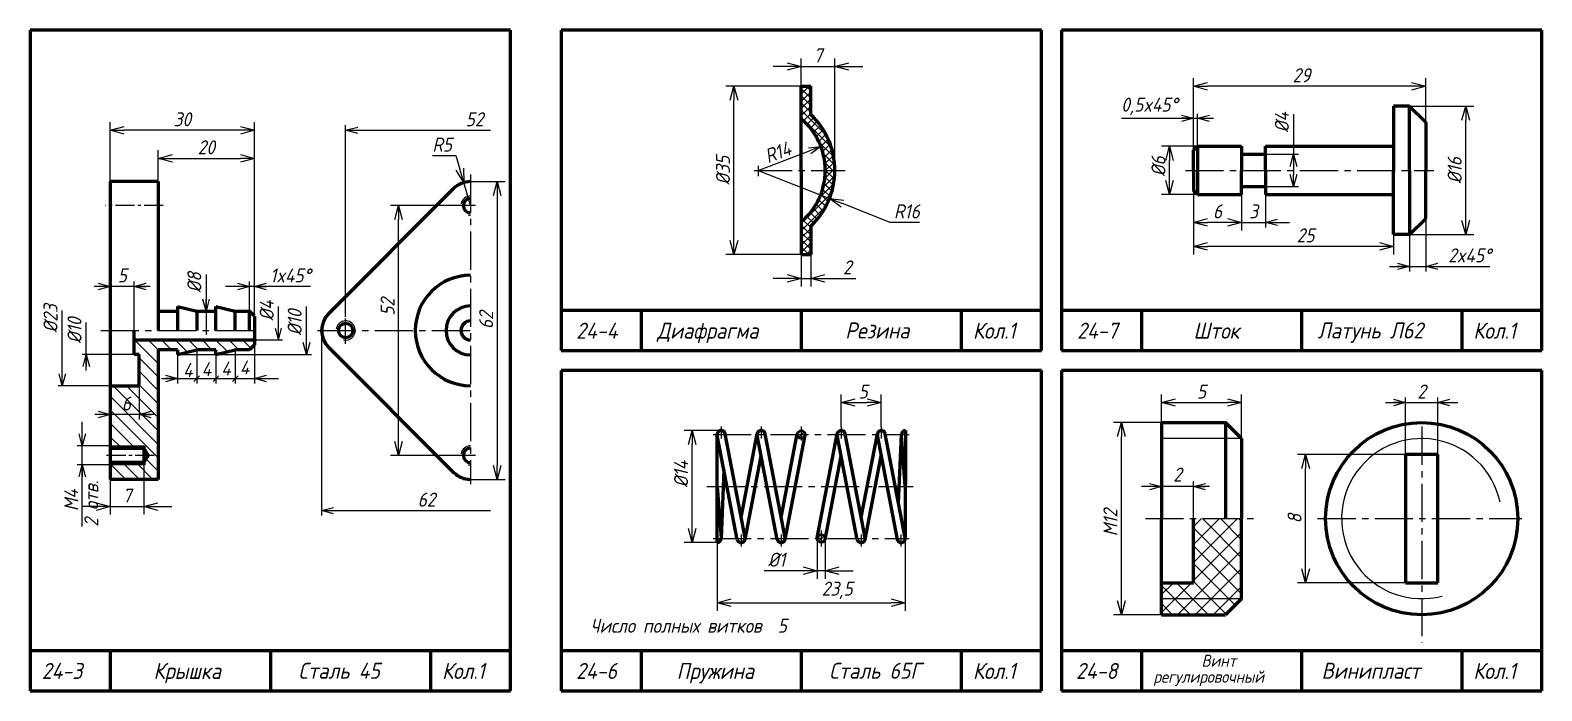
# Model space of a CAD drawing. Header units: millimetres. Extents: x -255 to 513, y 132 to 472.
# Drawn here: x 135 to 512.6, y 307 to 472 of the extents above; entities that cross this region are included whole.
import ezdxf

# ---------------------------------------------------------------- set-up
doc = ezdxf.new("R2010")
doc.units = ezdxf.units.MM
doc.header["$LTSCALE"] = 0.5
doc.linetypes.add('осевая2', pattern=[28.575, 19.05, -3.175, 3.175, -3.175])
doc.layers.get('Defpoints').update_dxf_attribs({"color": 5})
doc.styles.get("Standard").update_dxf_attribs({"font": 'isocpeui.ttf', "width": 0.9})
doc.dimstyles.new('Standart 1', dxfattribs={"dimtxt": 3.5, "dimasz": 3.5, "dimexe": 2, "dimexo": 0, "dimgap": 1, "dimtad": 1, "dimtoh": 1, "dimdec": 0, "dimtxsty": 'Standard', "dimblk": 'OPEN30', "dimcen": 2.5, "dimadec": 0, "dimazin": 0, "dimtfac": 1, "dimtdec": 0, "dimtmove": 0, "dimatfit": 3, "dimldrblk": 'DOTSMALL', "dimfxl": 0, "dimarcsym": 0})

# ---------------------------------------------------------------- blocks, each defined once
blk = doc.blocks.new('_Open30')
at = {"color": 0, "linetype": 'ByBlock', "lineweight": -2}
for p, q in [((-1, 0.27), (0, 0)), ((0, 0), (-1, -0.27)), ((0, 0), (-1, 0))]:
    blk.add_line(p, q, dxfattribs=at)
blk = doc.blocks.new('*D41')
at = {"color": 0, "lineweight": -2}
for p, q in [((167, 434.2), (167, 442)), ((191, 434.2), (191, 442)), ((170.5, 440), (187.5, 440))]:
    blk.add_line(p, q, dxfattribs=at)
at = {"layer": 'Defpoints', "color": 0}
for p in [(191, 440), (167, 434.2), (191, 434.2)]:
    blk.add_point(p, dxfattribs=at)
at = {"color": 0, "lineweight": -2, "xscale": 3.5, "yscale": 3.5, "zscale": 3.5, "rotation": 180}
blk.add_blockref('_Open30', (167, 440), dxfattribs=at)
at = {"color": 0, "lineweight": -2, "xscale": 3.5, "yscale": 3.5, "zscale": 3.5}
blk.add_blockref('_Open30', (191, 440), dxfattribs=at)
at = {"color": 0, "lineweight": -3, "insert": (179, 442.75), "char_height": 3.5, "attachment_point": 5}
blk.add_mtext('20', dxfattribs=at)
blk = doc.blocks.new('_DotSmall')
at = {"color": 0, "linetype": 'ByBlock', "const_width": 0.5}
blk.add_lwpolyline([(-0.0625, 0, 1), (0.0625, 0, 1)], format="xyb", close=True, dxfattribs=at)
blk = doc.blocks.new('*D42')
at = {"color": 0, "lineweight": -2}
for p, q in [((155, 434.2), (155, 449)), ((187.5, 447), (158.5, 447)), ((191, 400.6), (191, 449))]:
    blk.add_line(p, q, dxfattribs=at)
at = {"layer": 'Defpoints', "color": 0}
for p in [(155, 447), (155, 434.2), (191, 400.6)]:
    blk.add_point(p, dxfattribs=at)
at = {"color": 0, "lineweight": -2, "xscale": 3.5, "yscale": 3.5, "zscale": 3.5, "rotation": 180}
blk.add_blockref('_Open30', (155, 447), dxfattribs=at)
at = {"color": 0, "lineweight": -2, "xscale": 3.5, "yscale": 3.5, "zscale": 3.5}
blk.add_blockref('_Open30', (191, 447), dxfattribs=at)
at = {"color": 0, "lineweight": -3, "insert": (173, 449.75), "char_height": 3.5, "attachment_point": 5}
blk.add_mtext('30', dxfattribs=at)
blk = doc.blocks.new('*D43')
at = {"color": 0, "lineweight": -2}
for p, q in [((163.4, 363.4), (163.4, 351)), ((155, 360), (155, 351)), ((151.5, 353), (148, 353)), ((155, 353), (163.4, 353)), ((166.9, 353), (170.4, 353))]:
    blk.add_line(p, q, dxfattribs=at)
at = {"layer": 'Defpoints', "color": 0}
for p in [(163.4, 363.4), (155, 360), (163.4, 353)]:
    blk.add_point(p, dxfattribs=at)
at = {"color": 0, "lineweight": -2, "xscale": 3.5, "yscale": 3.5, "zscale": 3.5}
blk.add_blockref('_Open30', (155, 353), dxfattribs=at)
at = {"color": 0, "lineweight": -2, "xscale": 3.5, "yscale": 3.5, "zscale": 3.5, "rotation": 180}
blk.add_blockref('_Open30', (163.4, 353), dxfattribs=at)
at = {"color": 0, "lineweight": -3, "insert": (159.2, 355.77), "char_height": 3.5, "attachment_point": 5}
blk.add_mtext('7', dxfattribs=at)
blk = doc.blocks.new('*D44')
at = {"color": 0, "lineweight": -2}
for p, q in [((246.2, 428.2), (225.01, 428.2)), ((227.01, 369.3), (227.01, 424.7)), ((246.2, 365.8), (225.01, 365.8))]:
    blk.add_line(p, q, dxfattribs=at)
at = {"layer": 'Defpoints', "color": 0}
for p in [(227.01, 428.2), (246.2, 428.2), (246.2, 365.8)]:
    blk.add_point(p, dxfattribs=at)
at = {"color": 0, "lineweight": -2, "xscale": 3.5, "yscale": 3.5, "zscale": 3.5}
for p, rotation in [((227.01, 428.2), 90), ((227.01, 365.8), 270)]:
    blk.add_blockref('_Open30', p, dxfattribs=dict(at, rotation=rotation))
at = {"color": 0, "lineweight": -3, "insert": (224.26, 402.87), "char_height": 3.5, "attachment_point": 5, "rotation": 90}
blk.add_mtext('52', dxfattribs=at)
blk = doc.blocks.new('*D45')
at = {"color": 0, "lineweight": -2}
for p, q in [((235.51, 440.67), (241.33, 440.67)), ((241.33, 440.67), (242.32, 437.31)), ((245, 428.2), (243.31, 433.96))]:
    blk.add_line(p, q, dxfattribs=at)
at = {"layer": 'Defpoints', "color": 0}
for p in [(243.31, 433.96), (245, 428.2)]:
    blk.add_point(p, dxfattribs=at)
at = {"color": 0, "lineweight": -2, "xscale": 3.5, "yscale": 3.5, "zscale": 3.5, "rotation": 286.3895403201406}
blk.add_blockref('_Open30', (243.31, 433.96), dxfattribs=at)
at = {"color": 0, "lineweight": -3, "insert": (237.92, 443.42), "char_height": 3.5, "attachment_point": 5}
blk.add_mtext('R5', dxfattribs=at)
blk = doc.blocks.new('*D46')
at = {"color": 0, "lineweight": -2}
for p, q in [((245, 434.2), (253.64, 434.2)), ((251.64, 430.7), (251.64, 363.3)), ((245, 359.8), (253.64, 359.8))]:
    blk.add_line(p, q, dxfattribs=at)
at = {"layer": 'Defpoints', "color": 0}
for p in [(245, 434.2), (245, 359.8), (251.64, 359.8)]:
    blk.add_point(p, dxfattribs=at)
at = {"color": 0, "lineweight": -2, "xscale": 3.5, "yscale": 3.5, "zscale": 3.5}
for p, rotation in [((251.64, 434.2), 90), ((251.64, 359.8), 270)]:
    blk.add_blockref('_Open30', p, dxfattribs=dict(at, rotation=rotation))
at = {"color": 0, "lineweight": -3, "insert": (248.89, 399.57), "char_height": 3.5, "attachment_point": 5, "rotation": 90}
blk.add_mtext('62', dxfattribs=at)
blk = doc.blocks.new('*D47')
at = {"color": 0, "lineweight": -2}
for p, q in [((426.6, 443), (417.6, 443)), ((419.6, 434.5), (419.6, 439.5)), ((426.6, 431), (417.6, 431))]:
    blk.add_line(p, q, dxfattribs=at)
at = {"layer": 'Defpoints', "color": 0}
for p in [(419.6, 443), (426.6, 443), (426.6, 431)]:
    blk.add_point(p, dxfattribs=at)
at = {"color": 0, "lineweight": -2, "xscale": 3.5, "yscale": 3.5, "zscale": 3.5}
for p, rotation in [((419.6, 443), 90), ((419.6, 431), 270)]:
    blk.add_blockref('_Open30', p, dxfattribs=dict(at, rotation=rotation))
at = {"color": 0, "lineweight": -3, "insert": (416.85, 438), "char_height": 3.5, "attachment_point": 5, "rotation": 90}
blk.add_mtext('%%c6', dxfattribs=at)
blk = doc.blocks.new('*D48')
at = {"color": 0, "lineweight": -2}
for p, q in [((479.6, 453), (495.6, 453)), ((493.6, 424.5), (493.6, 449.5)), ((479.6, 421), (495.6, 421))]:
    blk.add_line(p, q, dxfattribs=at)
at = {"layer": 'Defpoints', "color": 0}
for p in [(479.6, 453), (493.6, 453), (479.6, 421)]:
    blk.add_point(p, dxfattribs=at)
at = {"color": 0, "lineweight": -2, "xscale": 3.5, "yscale": 3.5, "zscale": 3.5}
for p, rotation in [((493.6, 453), 90), ((493.6, 421), 270)]:
    blk.add_blockref('_Open30', p, dxfattribs=dict(at, rotation=rotation))
at = {"color": 0, "lineweight": -3, "insert": (490.85, 437), "char_height": 3.5, "attachment_point": 5, "rotation": 90}
blk.add_mtext('%%c16', dxfattribs=at)
blk = doc.blocks.new('*D49')
at = {"color": 0, "lineweight": -2}
for p, q in [((425.6, 442), (425.6, 460)), ((480.1, 458), (429.1, 458)), ((483.6, 449), (483.6, 460))]:
    blk.add_line(p, q, dxfattribs=at)
at = {"layer": 'Defpoints', "color": 0}
for p in [(425.6, 458), (483.6, 449), (425.6, 442)]:
    blk.add_point(p, dxfattribs=at)
at = {"color": 0, "lineweight": -2, "xscale": 3.5, "yscale": 3.5, "zscale": 3.5, "rotation": 180}
blk.add_blockref('_Open30', (425.6, 458), dxfattribs=at)
at = {"color": 0, "lineweight": -2, "xscale": 3.5, "yscale": 3.5, "zscale": 3.5}
blk.add_blockref('_Open30', (483.6, 458), dxfattribs=at)
at = {"color": 0, "lineweight": -3, "insert": (452.6, 460.75), "char_height": 3.5, "attachment_point": 5}
blk.add_mtext('29', dxfattribs=at)
blk = doc.blocks.new('*D50')
at = {"color": 0, "lineweight": -2}
for p, q in [((425.6, 432), (425.6, 422)), ((437.6, 431), (437.6, 422)), ((434.1, 424), (429.1, 424))]:
    blk.add_line(p, q, dxfattribs=at)
at = {"layer": 'Defpoints', "color": 0}
for p in [(425.6, 432), (437.6, 431), (425.6, 424)]:
    blk.add_point(p, dxfattribs=at)
at = {"color": 0, "lineweight": -2, "xscale": 3.5, "yscale": 3.5, "zscale": 3.5, "rotation": 180}
blk.add_blockref('_Open30', (425.6, 424), dxfattribs=at)
at = {"color": 0, "lineweight": -2, "xscale": 3.5, "yscale": 3.5, "zscale": 3.5}
blk.add_blockref('_Open30', (437.6, 424), dxfattribs=at)
at = {"color": 0, "lineweight": -3, "insert": (431.6, 426.75), "char_height": 3.5, "attachment_point": 5}
blk.add_mtext('6', dxfattribs=at)
blk = doc.blocks.new('*D51')
at = {"color": 0, "lineweight": -2}
for p, q in [((425.6, 423), (425.6, 416)), ((475.6, 421), (475.6, 416)), ((472.1, 418), (429.1, 418))]:
    blk.add_line(p, q, dxfattribs=at)
at = {"layer": 'Defpoints', "color": 0}
for p in [(425.6, 423), (475.6, 421), (425.6, 418)]:
    blk.add_point(p, dxfattribs=at)
at = {"color": 0, "lineweight": -2, "xscale": 3.5, "yscale": 3.5, "zscale": 3.5, "rotation": 180}
blk.add_blockref('_Open30', (425.6, 418), dxfattribs=at)
at = {"color": 0, "lineweight": -2, "xscale": 3.5, "yscale": 3.5, "zscale": 3.5}
blk.add_blockref('_Open30', (475.6, 418), dxfattribs=at)
at = {"color": 0, "lineweight": -3, "insert": (453.6, 420.75), "char_height": 3.5, "attachment_point": 5}
blk.add_mtext('25', dxfattribs=at)
blk = doc.blocks.new('*D52')
at = {"color": 0, "lineweight": -2}
for p, q in [((327.6, 458), (308.8, 458)), ((310.8, 419.5), (310.8, 454.5)), ((327.6, 416), (308.8, 416))]:
    blk.add_line(p, q, dxfattribs=at)
at = {"layer": 'Defpoints', "color": 0}
for p in [(310.8, 458), (327.6, 458), (327.6, 416)]:
    blk.add_point(p, dxfattribs=at)
at = {"color": 0, "lineweight": -2, "xscale": 3.5, "yscale": 3.5, "zscale": 3.5}
for p, rotation in [((310.8, 458), 90), ((310.8, 416), 270)]:
    blk.add_blockref('_Open30', p, dxfattribs=dict(at, rotation=rotation))
at = {"color": 0, "lineweight": -3, "insert": (308.05, 437), "char_height": 3.5, "attachment_point": 5, "rotation": 90}
blk.add_mtext('%%c35', dxfattribs=at)
blk = doc.blocks.new('*D53')
at = {"color": 0, "lineweight": -2}
for p, q in [((327.6, 416), (327.6, 408)), ((330, 416), (330, 408)), ((324.1, 410), (320.6, 410)), ((327.6, 410), (330, 410)), ((333.5, 410), (341.24, 410))]:
    blk.add_line(p, q, dxfattribs=at)
at = {"layer": 'Defpoints', "color": 0}
for p in [(327.6, 416), (330, 416), (330, 410)]:
    blk.add_point(p, dxfattribs=at)
at = {"color": 0, "lineweight": -2, "xscale": 3.5, "yscale": 3.5, "zscale": 3.5}
blk.add_blockref('_Open30', (327.6, 410), dxfattribs=at)
at = {"color": 0, "lineweight": -2, "xscale": 3.5, "yscale": 3.5, "zscale": 3.5, "rotation": 180}
blk.add_blockref('_Open30', (330, 410), dxfattribs=at)
at = {"color": 0, "lineweight": -3, "insert": (339.12, 412.75), "char_height": 3.5, "attachment_point": 5}
blk.add_mtext('2', dxfattribs=at)
blk = doc.blocks.new('*D54')
at = {"color": 0, "lineweight": -2}
for p, q in [((417.6, 374), (417.6, 381)), ((421.1, 379), (434.1, 379)), ((437.6, 370), (437.6, 381))]:
    blk.add_line(p, q, dxfattribs=at)
at = {"layer": 'Defpoints', "color": 0}
for p in [(437.6, 379), (417.6, 374), (437.6, 370)]:
    blk.add_point(p, dxfattribs=at)
at = {"color": 0, "lineweight": -2, "xscale": 3.5, "yscale": 3.5, "zscale": 3.5, "rotation": 180}
blk.add_blockref('_Open30', (417.6, 379), dxfattribs=at)
at = {"color": 0, "lineweight": -2, "xscale": 3.5, "yscale": 3.5, "zscale": 3.5}
blk.add_blockref('_Open30', (437.6, 379), dxfattribs=at)
at = {"color": 0, "lineweight": -3, "insert": (427.6, 381.75), "char_height": 3.5, "attachment_point": 5}
blk.add_mtext('5', dxfattribs=at)
blk = doc.blocks.new('*D55')
at = {"color": 0, "lineweight": -2}
for p, q in [((478.6, 366), (451.6, 366)), ((453.6, 337.5), (453.6, 362.5)), ((478.6, 334), (451.6, 334))]:
    blk.add_line(p, q, dxfattribs=at)
at = {"layer": 'Defpoints', "color": 0}
for p in [(453.6, 366), (478.6, 366), (478.6, 334)]:
    blk.add_point(p, dxfattribs=at)
at = {"color": 0, "lineweight": -2, "xscale": 3.5, "yscale": 3.5, "zscale": 3.5}
for p, rotation in [((453.6, 366), 90), ((453.6, 334), 270)]:
    blk.add_blockref('_Open30', p, dxfattribs=dict(at, rotation=rotation))
at = {"color": 0, "lineweight": -3, "insert": (450.85, 350), "char_height": 3.5, "attachment_point": 5, "rotation": 90}
blk.add_mtext('8', dxfattribs=at)
blk = doc.blocks.new('*D56')
at = {"color": 0, "lineweight": -2}
for p, q in [((417.6, 374), (405.6, 374)), ((407.6, 329.5), (407.6, 370.5)), ((417.6, 326), (405.6, 326))]:
    blk.add_line(p, q, dxfattribs=at)
at = {"layer": 'Defpoints', "color": 0}
for p in [(407.6, 374), (417.6, 374), (417.6, 326)]:
    blk.add_point(p, dxfattribs=at)
at = {"color": 0, "lineweight": -2, "xscale": 3.5, "yscale": 3.5, "zscale": 3.5}
for p, rotation in [((407.6, 374), 90), ((407.6, 326), 270)]:
    blk.add_blockref('_Open30', p, dxfattribs=dict(at, rotation=rotation))
at = {"color": 0, "lineweight": -3, "insert": (404.85, 349), "char_height": 3.5, "attachment_point": 5, "rotation": 90}
blk.add_mtext('M12', dxfattribs=at)
blk = doc.blocks.new('*D57')
at = {"color": 0, "lineweight": -2}
for p, q in [((337.6, 373), (337.6, 381)), ((341.1, 379), (344.1, 379)), ((347.6, 373), (347.6, 381))]:
    blk.add_line(p, q, dxfattribs=at)
at = {"layer": 'Defpoints', "color": 0}
for p in [(347.6, 379), (337.6, 373), (347.6, 373)]:
    blk.add_point(p, dxfattribs=at)
at = {"color": 0, "lineweight": -2, "xscale": 3.5, "yscale": 3.5, "zscale": 3.5, "rotation": 180}
blk.add_blockref('_Open30', (337.6, 379), dxfattribs=at)
at = {"color": 0, "lineweight": -2, "xscale": 3.5, "yscale": 3.5, "zscale": 3.5}
blk.add_blockref('_Open30', (347.6, 379), dxfattribs=at)
at = {"color": 0, "lineweight": -3, "insert": (343.08, 381.75), "char_height": 3.5, "attachment_point": 5}
blk.add_mtext('5', dxfattribs=at)
blk = doc.blocks.new('*D58')
at = {"color": 0, "lineweight": -2}
for p, q in [((307.6, 372), (298.35, 372)), ((300.35, 347.5), (300.35, 368.5)), ((306.6, 344), (298.35, 344))]:
    blk.add_line(p, q, dxfattribs=at)
at = {"layer": 'Defpoints', "color": 0}
for p in [(300.35, 372), (307.6, 372), (306.6, 344)]:
    blk.add_point(p, dxfattribs=at)
at = {"color": 0, "lineweight": -2, "xscale": 3.5, "yscale": 3.5, "zscale": 3.5}
for p, rotation in [((300.35, 372), 90), ((300.35, 344), 270)]:
    blk.add_blockref('_Open30', p, dxfattribs=dict(at, rotation=rotation))
at = {"color": 0, "lineweight": -3, "insert": (297.6, 361.13), "char_height": 3.5, "attachment_point": 5, "rotation": 90}
blk.add_mtext('%%c14', dxfattribs=at)
blk = doc.blocks.new('*D59')
at = {"color": 0, "lineweight": -2}
for p, q in [((331.6, 345), (331.6, 335)), ((333.6, 345), (333.6, 335)), ((328.1, 337), (318.36, 337)), ((333.6, 337), (331.6, 337)), ((337.1, 337), (340.6, 337))]:
    blk.add_line(p, q, dxfattribs=at)
at = {"layer": 'Defpoints', "color": 0}
for p in [(331.6, 345), (333.6, 345), (333.6, 337)]:
    blk.add_point(p, dxfattribs=at)
at = {"color": 0, "lineweight": -2, "xscale": 3.5, "yscale": 3.5, "zscale": 3.5}
blk.add_blockref('_Open30', (331.6, 337), dxfattribs=at)
at = {"color": 0, "lineweight": -2, "xscale": 3.5, "yscale": 3.5, "zscale": 3.5, "rotation": 180}
blk.add_blockref('_Open30', (333.6, 337), dxfattribs=at)
at = {"color": 0, "lineweight": -3, "insert": (321.48, 339.75), "char_height": 3.5, "attachment_point": 5}
blk.add_mtext('%%c1', dxfattribs=at)
blk = doc.blocks.new('*D60')
at = {"color": 0, "lineweight": -2}
for p, q in [((306.6, 345), (306.6, 327)), ((353.6, 345), (353.6, 327)), ((310.1, 329), (350.1, 329))]:
    blk.add_line(p, q, dxfattribs=at)
at = {"layer": 'Defpoints', "color": 0}
for p in [(306.6, 345), (353.6, 345), (353.6, 329)]:
    blk.add_point(p, dxfattribs=at)
at = {"color": 0, "lineweight": -2, "xscale": 3.5, "yscale": 3.5, "zscale": 3.5, "rotation": 180}
blk.add_blockref('_Open30', (306.6, 329), dxfattribs=at)
at = {"color": 0, "lineweight": -2, "xscale": 3.5, "yscale": 3.5, "zscale": 3.5}
blk.add_blockref('_Open30', (353.6, 329), dxfattribs=at)
at = {"color": 0, "lineweight": -3, "insert": (336.6, 332.1), "char_height": 3.5, "attachment_point": 5}
blk.add_mtext('23,5', dxfattribs=at)
blk = doc.blocks.new('*D61')
at = {"color": 0, "lineweight": -2}
for p, q in [((327.6, 458), (327.6, 464.95)), ((336.01, 437), (336.01, 464.95)), ((324.1, 462.95), (320.6, 462.95)), ((327.6, 462.95), (336.01, 462.95)), ((339.51, 462.95), (343.01, 462.95))]:
    blk.add_line(p, q, dxfattribs=at)
at = {"layer": 'Defpoints', "color": 0}
for p in [(336.01, 462.95), (327.6, 458), (336.01, 437)]:
    blk.add_point(p, dxfattribs=at)
at = {"color": 0, "lineweight": -2, "xscale": 3.5, "yscale": 3.5, "zscale": 3.5}
blk.add_blockref('_Open30', (327.6, 462.95), dxfattribs=at)
at = {"color": 0, "lineweight": -2, "xscale": 3.5, "yscale": 3.5, "zscale": 3.5, "rotation": 180}
blk.add_blockref('_Open30', (336.01, 462.95), dxfattribs=at)
at = {"color": 0, "lineweight": -3, "insert": (331.8, 465.72), "char_height": 3.5, "attachment_point": 5}
blk.add_mtext('7', dxfattribs=at)
blk = doc.blocks.new('*D62')
at = {"color": 0, "lineweight": -2}
for p, q in [((316.81, 437), (334.67, 429.97)), ((349.86, 424), (337.93, 428.69)), ((357.15, 424), (349.86, 424))]:
    blk.add_line(p, q, dxfattribs=at)
at = {"layer": 'Defpoints', "color": 0}
for p in [(316.81, 437), (334.67, 429.97)]:
    blk.add_point(p, dxfattribs=at)
at = {"color": 0, "lineweight": -2, "xscale": 3.5, "yscale": 3.5, "zscale": 3.5, "rotation": 158.5295339788783}
blk.add_blockref('_Open30', (334.67, 429.97), dxfattribs=at)
at = {"color": 0, "lineweight": -3, "insert": (354, 426.75), "char_height": 3.5, "attachment_point": 5}
blk.add_mtext('R16', dxfattribs=at)

msp = doc.modelspace()

# ---------------------------------------------------------------- hatches: boundary and pattern name
at = {"lineweight": -3}
h = msp.add_hatch(dxfattribs=at)
h.set_pattern_fill('ANSI37', scale=0.4, style=0)
h.set_pattern_definition([(45, (237.6025, 287), (-0.898026, 0.898026), []), (135, (237.6025, 287), (-0.898026, -0.898026), [])])
h.paths.add_polyline_path([(327.6, 424.13), (327.6, 416), (330, 416), (330, 423.05, 0.20608), (336.01, 437), (333.6, 437, -0.22169)])
h.paths.add_polyline_path([(330, 450.95), (330, 458), (327.6, 458), (327.6, 449.87, -0.22169), (333.6, 437), (336.01, 437, 0.20608)])
h = msp.add_hatch(dxfattribs=at)
h.set_pattern_fill('ANSI31', color=256, scale=0.75, angle=90, style=0)
h.set_pattern_definition([(135, (17, -27), (-1.683798, -1.683798), [])])
h.paths.add_polyline_path([(191, 394.6), (161, 394.6), (161, 391), (162.2, 391), (162.2, 383.2), (162.2, 376), (155, 376), (155, 368.2), (163.4, 368.2), (163.4, 367.6), (164.46, 365.8), (163.4, 364), (163.4, 363.4), (155, 363.4), (155, 359.8), (167, 359.8), (167, 392.2), (171.8, 392.2), (171.8, 391), (176.6, 392.2), (181.4, 392.2), (181.4, 391), (186.2, 392.2), (189.8, 392.2), (191, 393.4)])
h.paths.add_polyline_path([(162.2, 383.2), (155, 383.2), (155, 376), (162.2, 376)], flags=17)
h.paths.add_polyline_path([(163.4, 368.2), (155, 368.2), (155, 367.6), (163.4, 367.6)], flags=17)
h.paths.add_polyline_path([(163.4, 364), (155, 364), (155, 363.4), (163.4, 363.4)], flags=17)
h.paths.add_polyline_path([(157.17, 381.38), (160.83, 381.38), (160.83, 376.12), (157.17, 376.12)], flags=24)
h = msp.add_hatch(dxfattribs=at)
h.set_pattern_fill('ANSI31', scale=0.22, style=0)
h.set_pattern_definition([(45, (107.6108, 314), (-0.493914, 0.493914), [])])
edge = h.paths.add_edge_path()
edge.add_arc((327.61, 371), 1, 0, 360)
h = msp.add_hatch(dxfattribs=at)
h.set_pattern_fill('ANSI37', style=0)
h.set_pattern_definition([(45, (362.6025, 285), (-2.24506, 2.24506), []), (135, (362.6025, 285), (-2.24506, -2.24506), [])])
h.paths.add_polyline_path([(433.6, 326), (437.6, 330), (437.6, 330), (417.6, 330), (417.6, 326)])
h.paths.add_polyline_path([(425.6, 334), (417.6, 334), (417.6, 330), (437.6, 330), (437.6, 350), (425.6, 350)])
h = msp.add_hatch(dxfattribs=at)
h.set_pattern_fill('ANSI31', scale=0.22, style=0)
h.set_pattern_definition([(45, (112.6025, 288), (-0.493914, 0.493914), [])])
edge = h.paths.add_edge_path()
edge.add_arc((332.6, 345), 1, 0, 360)

# ---------------------------------------------------------------- linework, layer by layer
at = {"color": 7, "lineweight": 60}
for p, q in [((135, 472), (135, 307)), ((255, 472), (135, 472)), ((255, 307), (255, 472)), ((387.6, 472), (267.6, 472)), ((267.6, 472), (267.6, 392)), ((387.6, 392), (387.6, 472)), ((512.6, 472), (392.6, 472)), ((392.6, 472), (392.6, 392)), ((512.6, 392), (512.6, 472)), ((327.6, 437), (327.6, 458)), ((327.6, 458), (330, 458)), ((330, 450.95), (330, 458)), ((475.6, 453), (475.6, 437)), ((479.6, 453), (475.6, 453)), ((479.6, 437), (479.6, 453)), ((479.6, 453), (483.6, 449)), ((483.6, 449), (483.6, 437)), ((425.6, 442), (426.6, 443)), ((425.6, 437), (425.6, 442)), ((426.6, 443), (437.6, 443)), ((426.6, 443), (426.6, 431)), ((437.6, 443), (437.6, 437)), ((443.6, 443), (475.6, 443)), ((443.6, 437), (443.6, 443)), ((437.6, 441), (443.6, 441)), ((327.6, 437), (327.6, 416)), ((425.6, 437), (425.6, 432)), ((437.6, 431), (437.6, 437)), ((443.6, 437), (443.6, 431)), ((475.6, 421), (475.6, 437)), ((479.6, 437), (479.6, 421)), ((483.6, 425), (483.6, 437)), ((167, 434.2), (155, 434.2)), ((155, 434.2), (155, 359.8)), ((167, 434.2), (167, 397)), ((209.56, 401.24), (240.76, 432.44)), ((426.6, 431), (425.6, 432)), ((426.6, 431), (437.6, 431)), ((437.6, 433), (443.6, 433)), ((443.6, 431), (475.6, 431)), ((330, 423.05), (330, 416)), ((479.6, 421), (483.6, 425)), ((479.6, 421), (475.6, 421)), ((327.6, 416), (330, 416)), ((167, 401.8), (171.8, 401.8)), ((171.8, 403), (176.6, 401.8)), ((171.8, 403), (171.8, 397)), ((176.6, 401.8), (176.6, 397)), ((176.6, 401.8), (181.4, 401.8)), ((181.4, 397), (181.4, 403)), ((181.4, 403), (186.2, 401.8)), ((186.2, 397), (186.2, 401.8)), ((186.2, 401.8), (189.8, 401.8)), ((189.8, 397), (189.8, 401.8)), ((191, 400.6), (189.8, 401.8)), ((191, 400.6), (191, 393.4)), ((387.6, 402), (267.6, 402)), ((287.6, 402), (287.6, 392)), ((327.6, 402), (327.6, 392)), ((367.6, 402), (367.6, 392)), ((512.6, 402), (392.6, 402)), ((412.6, 402), (412.6, 392)), ((452.6, 402), (452.6, 392)), ((492.6, 402), (492.6, 392)), ((161, 391), (161, 397)), ((191, 394.6), (161, 394.6)), ((191, 393.4), (189.8, 392.2)), ((209.56, 392.76), (240.76, 361.56)), ((162.2, 391), (161, 391)), ((162.2, 383.2), (162.2, 391)), ((167, 392.2), (167, 359.8)), ((171.8, 392.2), (167, 392.2)), ((171.8, 392.2), (171.8, 391)), ((171.8, 391), (176.6, 392.2)), ((181.4, 392.2), (176.6, 392.2)), ((181.4, 391), (186.2, 392.2)), ((181.4, 391), (181.4, 392.2)), ((189.8, 392.2), (186.2, 392.2)), ((267.6, 392), (387.6, 392)), ((392.6, 392), (512.6, 392)), ((387.6, 387), (267.6, 387)), ((267.6, 387), (267.6, 307)), ((387.6, 307), (387.6, 387)), ((512.6, 387), (392.6, 387)), ((392.6, 387), (392.6, 307)), ((512.6, 307), (512.6, 387)), ((155, 383.2), (162.2, 383.2)), ((417.6, 374), (417.6, 350)), ((417.6, 374), (433.6, 374)), ((437.6, 370), (433.6, 374)), ((433.6, 374), (433.6, 350)), ((306.6, 344), (306.6, 371)), ((311.62, 344.81), (306.62, 370.81)), ((313.58, 345.19), (308.58, 371.19)), ((312.6, 350.3), (316.62, 371.19)), ((321.62, 344.81), (316.62, 370.81)), ((323.58, 345.19), (318.58, 371.19)), ((322.6, 350.3), (326.62, 371.19)), ((323.58, 344.81), (328.59, 370.81)), ((331.62, 345.19), (336.62, 371.19)), ((341.62, 344.81), (336.62, 370.81)), ((343.58, 345.19), (338.58, 371.19)), ((342.6, 350.3), (346.62, 371.19)), ((351.62, 344.81), (346.62, 370.81)), ((353.58, 345.19), (348.58, 371.19)), ((351.93, 353.77), (352.62, 371.04)), ((353.61, 358), (352.62, 370.92)), ((353.62, 372), (353.6, 345)), ((155, 367.6), (163.4, 367.6)), ((163.4, 368.2), (163.4, 363.4)), ((163.4, 367.6), (164.46, 365.8)), ((437.6, 370), (437.6, 350)), ((163.4, 364), (155, 364)), ((164.46, 365.8), (163.4, 364)), ((313.58, 344.81), (317.6, 365.7)), ((333.58, 344.81), (337.6, 365.7)), ((343.58, 344.81), (347.6, 365.7)), ((486.6, 366), (478.6, 366)), ((478.6, 366), (478.6, 334)), ((486.6, 334), (486.6, 366)), ((167, 359.8), (155, 359.8)), ((308.28, 362.2), (307.6, 344.96)), ((306.6, 358), (307.6, 345.08)), ((417.6, 326), (417.6, 350)), ((425.6, 334), (425.6, 350)), ((437.6, 330), (437.6, 350)), ((417.6, 334), (425.6, 334)), ((478.6, 334), (486.6, 334)), ((437.6, 330), (433.6, 326)), ((417.6, 326), (433.6, 326)), ((135, 317), (135, 307)), ((255, 317), (135, 317)), ((155, 317), (155, 307)), ((195, 317), (195, 307)), ((235, 317), (235, 307)), ((387.6, 317), (267.6, 317)), ((287.6, 317), (287.6, 307)), ((327.6, 317), (327.6, 307)), ((367.6, 317), (367.6, 307)), ((512.6, 317), (392.6, 317)), ((412.6, 317), (412.6, 307)), ((452.6, 317), (452.6, 307)), ((492.6, 317), (492.6, 307)), ((135, 307), (255, 307)), ((267.6, 307), (387.6, 307)), ((392.6, 307), (512.6, 307))]:
    msp.add_line(p, q, dxfattribs=at)
at = {"color": 7, "lineweight": -3}
for p, q in [((407.6, 450), (430.6, 450)), ((426.6, 443), (426.6, 451.12)), ((450.6, 451), (450.6, 436)), ((213.8, 400.44), (213.8, 448.25)), ((216.8, 447), (250, 447)), ((316.81, 437), (329.7, 441.9)), ((316.81, 438.14), (316.81, 435.53)), ((443.6, 441), (451.85, 441)), ((443.6, 433), (451.85, 433)), ((443.6, 431), (443.6, 422.75)), ((434.6, 424), (431.6, 424)), ((437.6, 424), (443.6, 424)), ((446.6, 424), (449.6, 424)), ((483.6, 425), (483.6, 411.75)), ((479.6, 421), (479.6, 411.75)), ((474.6, 413), (499.6, 413)), ((165, 408), (151, 408)), ((161, 397), (161, 409.25)), ((178.92, 411), (178.92, 396)), ((205, 408), (183.8, 408)), ((189.8, 401.8), (189.8, 409.25)), ((191, 400.6), (191, 409.25)), ((143, 386.2), (143, 402)), ((197, 394.6), (197, 403)), ((204, 394), (204, 403)), ((149, 387), (149, 399)), ((207.8, 397), (207.8, 350.75)), ((198, 394.6), (191, 394.6)), ((191, 393.4), (191, 383.75)), ((161, 391), (148, 391)), ((171.8, 392.2), (171.8, 383.75)), ((171.8, 391), (205.25, 391)), ((176.6, 392.2), (176.6, 383.75)), ((181.4, 392.2), (181.4, 383.75)), ((186.2, 392.2), (186.2, 383.75)), ((175.89, 384.29), (177.31, 385.71)), ((180.69, 384.29), (182.11, 385.71)), ((185.49, 384.29), (186.91, 385.71)), ((155, 383.2), (142, 383.2)), ((162.2, 383.2), (162.2, 374.75)), ((167.79, 385), (197, 385)), ((473.6, 379), (491.6, 379)), ((478.6, 366), (478.6, 380.25)), ((486.6, 366), (486.6, 380.25)), ((148, 348), (148, 374.2)), ((165.99, 376), (151.12, 376)), ((155, 368.2), (146.75, 368.2)), ((155, 368.2), (163.4, 368.2)), ((437.6, 370), (417.6, 370)), ((155, 363.4), (146.75, 363.4)), ((163.4, 363.4), (155, 363.4)), ((425.6, 350), (425.6, 359.25)), ((429.6, 358), (412.6, 358)), ((210.8, 352), (250, 352)), ((437.6, 330), (417.6, 330))]:
    msp.add_line(p, q, dxfattribs=at)
at = {"color": 7, "linetype": 'осевая2', "lineweight": -3}
for p, q in [((245, 436), (245, 358.6)), ((315.81, 437), (338.6, 437)), ((423.6, 437), (485.6, 437)), ((152.6, 397), (191.97, 397)), ((206.78, 397), (246.2, 397)), ((305.6, 371), (354.6, 371)), ((482.6, 373), (482.6, 319)), ((304.02, 358), (355.6, 358)), ((413.6, 350), (441.6, 350)), ((456.6, 350), (507.6, 350)), ((305.6, 345), (354.6, 345))]:
    msp.add_line(p, q, dxfattribs=at)
at = {"color": 7, "linetype": 'осевая2', "lineweight": -3, "ltscale": 0.5}
for p, q in [((168.2, 428.2), (153.8, 428.2)), ((246.2, 428.2), (241.63, 428.2)), ((213.8, 393.63), (213.8, 400.44)), ((307.6, 373), (307.6, 370)), ((317.6, 373), (317.6, 370)), ((327.6, 373), (327.6, 369.49)), ((337.6, 373), (337.6, 370)), ((347.6, 373), (347.6, 370)), ((166, 365.8), (154, 365.8)), ((246.2, 365.8), (241.55, 365.8)), ((312.6, 346), (312.6, 343)), ((322.6, 346), (322.6, 343)), ((332.6, 347), (332.6, 343)), ((342.6, 346), (342.6, 343)), ((352.6, 343), (352.6, 346))]:
    msp.add_line(p, q, dxfattribs=at)
at = {"color": 7}
msp.add_line((155, 383.2), (155, 374.75), dxfattribs=at)
at = {"color": 7, "lineweight": 60}
for centre, radius in [((213.8, 397), 1.8), ((482.6, 350), 24)]:
    msp.add_circle(centre, radius, dxfattribs=at)
at = {"color": 7, "lineweight": 50}
for centre in [(327.61, 371), (332.6, 345)]:
    msp.add_circle(centre, 1, dxfattribs=at)
at = {"color": 7, "lineweight": 60}
for centre, radius, start, end in [((316.81, 437), 16.8, 310.0011, 49.9989), ((316.81, 437), 19.2, 313.422, 46.578), ((245, 428.2), 6, 90, 135), ((245, 428.2), 1.8, 90, 270), ((245, 397), 13.8, 90, 270), ((213.8, 397), 6, 135, 225), ((245, 397), 6.12, 90, 270), ((245, 397), 2.4, 90, 270), ((307.6, 371), 1, 10.8855, 190.8855), ((317.6, 371), 1, 10.8855, 190.8855), ((337.6, 371), 1, 10.8855, 190.8855), ((347.6, 371), 1, 10.8855, 190.8855), ((353.62, 371), 1, 90, 180), ((245, 365.8), 1.8, 90, 270), ((245, 365.8), 6, 225, 270), ((306.6, 345), 1, 270, 0), ((312.6, 345), 1, 190.6748, 10.8855), ((322.6, 345), 1, 187.4593, 10.8855), ((342.6, 345), 1, 190.7423, 10.8855), ((352.6, 345), 1, 188.9824, 10.8855)]:
    msp.add_arc(centre, radius, start, end, dxfattribs=at)
at = {"color": 7, "lineweight": -3}
for centre, radius, start, end in [((245, 428.2), 2.4, 90, 170.1266), ((245, 428.2), 2.4, 256.3008, 270), ((213.8, 397), 2.4, 256.3008, 170.1266), ((245, 365.8), 2.4, 90, 170.1266), ((482.6, 350), 20, 11.8887, 284.7436), ((245, 365.8), 2.4, 256.3008, 270)]:
    msp.add_arc(centre, radius, start, end, dxfattribs=at)

# ---------------------------------------------------------------- block references
at = {"color": 7, "lineweight": -3, "xscale": 3, "yscale": 3, "zscale": 3}
for p in [(425.6, 450), (479.6, 413), (155, 408), (189.8, 408), (171.8, 385), (478.6, 379), (155, 376), (417.6, 358)]:
    msp.add_blockref('_Open30', p, dxfattribs=at)
at = {"color": 7, "lineweight": -3, "yscale": 3, "zscale": 3}
for p, xscale, rotation in [((426.6, 450), 3, 180), ((213.8, 447), 3, 180), ((332.51, 442.96), 2.999999999999993, 20.79720487175818), ((450.6, 441), 3, 90), ((450.6, 433), 3, 270), ((443.6, 424), 3, 180), ((483.6, 413), 3, 180), ((161, 408), 3, 180), ((191, 408), 3, 180), ((178.92, 401.8), 3, 270), ((197, 394.6), -3, 90), ((204, 391), 3, 270), ((149, 391), 3, 90), ((143, 383.2), 3, 270), ((191, 385), 3, 180), ((486.6, 379), 3, 180), ((162.2, 376), 3, 180), ((148, 368.2), 3, 270), ((148, 363.4), 3, 90), ((425.6, 358), 3, 180), ((207.8, 352), 3, 180)]:
    msp.add_blockref('_Open30', p, dxfattribs=dict(at, xscale=xscale, rotation=rotation))

# ---------------------------------------------------------------- texts
at = {"color": 7, "width": 0.9}
for s, height, p in [('24-4', 4, (271.39, 394.95)), ('Диафрагма', 4, (291.6, 394.95)), ('Резина', 4, (338.6, 395)), ('Кол.1', 4, (370.5, 394.95)), ('24-7', 4, (396.53, 394.95)), ('Шток', 4, (425.6, 394.95)), ('Латунь Л62', 4, (456.6, 395)), ('Кол.1', 4, (495.5, 394.95)), ('Число полных витков  5', 3.5, (274.93, 321.49)), ('24-3', 4, (137.89, 309.95)), ('Крышка', 4, (165.81, 309.95)), ('Сталь 45', 4, (202, 310)), ('Кол.1', 4, (237.89, 309.95)), ('24-6', 4, (271.36, 309.95)), ('Пружина', 4, (296.5, 309.95)), ('Сталь 65Г', 4, (334.6, 310)), ('Кол.1', 4, (370.5, 309.95)), ('24-8', 4, (396.25, 309.95)), ('Винт', 3, (427.6, 313)), ('Винипласт', 4, (457.6, 310)), ('Кол.1', 4, (495.5, 309.95)), ('регулировочный', 3, (415.6, 309))]:
    msp.add_text(s, height=height, dxfattribs=at).set_placement(p)
at = {"color": 7, "lineweight": -3, "width": 0.9}
msp.add_text('2 отв.', height=3.5, rotation=90, dxfattribs=at).set_placement((152, 348))
at = {"color": 7, "lineweight": -3, "char_height": 3.5, "attachment_point": 5}
for s, insert in [('0,5x45%%d', (414.6, 453)), ('52', (246, 449.75)), ('3', (440.6, 426.75)), ('2x45%%d', (494.6, 415.75)), ('5', (158, 410.75)), ('4', (179.01, 387.36)), ('4', (183.91, 387.49)), ('4', (188.55, 387.75)), ('4', (174.37, 387.11)), ('2', (482.6, 381.75)), ('2', (421.6, 361))]:
    msp.add_mtext(s, dxfattribs=dict(at, insert=insert))
for s, insert, rotation in [('%%c4', (447.68, 449), 90), ('R14', (321.76, 441.51), 20.7972), ('%%c8', (175.99, 409), 90), ('M4', (145.25, 354.61), 90)]:
    msp.add_mtext(s, dxfattribs=dict(at, insert=insert, rotation=rotation))
at = {"color": 7, "char_height": 3.5, "attachment_point": 5}
for s, insert in [('1x45%%d', (200, 410.75)), ('6', (159, 378.75)), ('62', (234, 354.75))]:
    msp.add_mtext(s, dxfattribs=dict(at, insert=insert))
at = {"color": 7, "char_height": 3.5, "attachment_point": 5, "rotation": 90}
for s, insert in [('%%c4', (194.07, 402)), ('%%c23', (140.07, 400)), ('%%c10', (146.07, 397)), ('%%c10', (201.07, 399))]:
    msp.add_mtext(s, dxfattribs=dict(at, insert=insert))

# ---------------------------------------------------------------- dimensions: what is measured, and where the dimension line sits
at = {"color": 7, "lineweight": -3}
for base, p1, p2, text, picture, middle in [((336.01, 462.95), (327.6, 458), (336.01, 437), '7', '*D61', (331.8, 462.95)), ((425.6, 458), (483.6, 449), (425.6, 442), '29', '*D49', (452.6, 458)), ((155, 447), (191, 400.6), (155, 434.2), '30', '*D42', (173, 447)), ((191, 440), (167, 434.2), (191, 434.2), '20', '*D41', (179, 440)), ((425.6, 424), (437.6, 431), (425.6, 432), '6', '*D50', (431.6, 424)), ((425.6, 418), (475.6, 421), (425.6, 423), '25', '*D51', (453.6, 418)), ((330, 410), (327.6, 416), (330, 416), '2', '*D53', (339.12, 410)), ((347.6, 379), (337.6, 373), (347.6, 373), '5', '*D57', (343.08, 379)), ((437.6, 379), (417.6, 374), (437.6, 370), '5', '*D54', (427.6, 379)), ((163.4, 353), (155, 360), (163.4, 363.4), '7', '*D43', (159.2, 353)), ((353.6, 329), (306.6, 345), (353.6, 345), '23,5', '*D60', (336.6, 329)), ((333.6, 337), (331.6, 345), (333.6, 345), '%%c1', '*D59', (321.48, 337))]:
    dim = msp.add_linear_dim(base=base, p1=p1, p2=p2, text=text, dimstyle='Standart 1', dxfattribs=at)
    dim.commit()
    dim.dimension.update_dxf_attribs({"geometry": picture, "text_midpoint": middle, "dimtype": 160})
for base, p1, p2, text, picture, middle in [((310.8, 458), (327.6, 416), (327.6, 458), '%%c35', '*D52', (310.8, 437)), ((493.6, 453), (479.6, 421), (479.6, 453), '%%c16', '*D48', (493.6, 437)), ((419.6, 443), (426.6, 431), (426.6, 443), '%%c6', '*D47', (419.6, 438)), ((251.64, 359.8), (245, 434.2), (245, 359.8), '62', '*D46', (251.64, 399.57)), ((227.01, 428.2), (246.2, 365.8), (246.2, 428.2), '52', '*D44', (227.01, 402.87)), ((407.6, 374), (417.6, 326), (417.6, 374), 'M12', '*D56', (407.6, 349)), ((300.35, 372), (306.6, 344), (307.6, 372), '%%c14', '*D58', (300.35, 361.13)), ((453.6, 366), (478.6, 334), (478.6, 366), '8', '*D55', (453.6, 350))]:
    dim = msp.add_linear_dim(base=base, p1=p1, p2=p2, angle=90, text=text, dimstyle='Standart 1', dxfattribs=at)
    dim.commit()
    dim.dimension.update_dxf_attribs({"geometry": picture, "text_midpoint": middle, "dimtype": 160})
dim = msp.add_radius_dim(center=(245, 428.2), mpoint=(243.31, 433.96), text='R5', dimstyle='Standart 1', dxfattribs=at)
dim.commit()
dim.dimension.update_dxf_attribs({"geometry": '*D45', "text_midpoint": (237.92, 443.42)})
dim = msp.add_radius_dim(center=(316.81, 437), mpoint=(334.67, 429.97), text='R16', dimstyle='Standart 1', dxfattribs=at)
dim.commit()
dim.dimension.update_dxf_attribs({"geometry": '*D62', "text_midpoint": (354, 424), "dimtype": 164})

doc.saveas('drawing.dxf')
